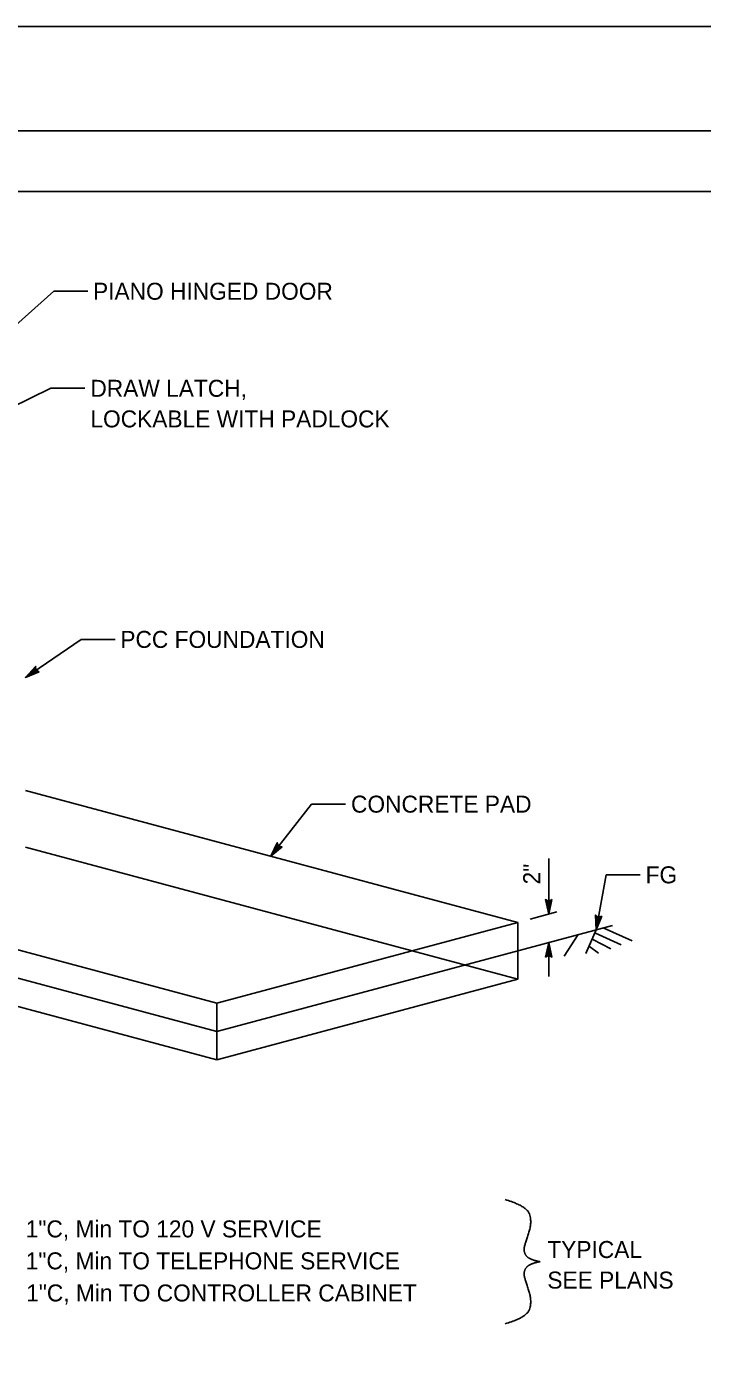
# Model space of a CAD drawing. Extents: x -893 to 867, y -474 to 712.
# Drawn here: x 125 to 403, y 168 to 712 of the extents above; entities that cross this region are included whole.
import ezdxf

# ---------------------------------------------------------------- set-up
doc = ezdxf.new("R2010")
doc.units = 0
for name, color, linetype in [('60 Nongeo Data', 7, 'Continuous'), ('border_PLOTTING-ELEMENTS', 7, 'Continuous'), ('border_rw_22x34_Cut_Lines', 7, 'Continuous'), ('border_SHEET', 7, 'Continuous'), ('es_DETAIL', 7, 'Continuous'), ('es_DETAIL-anno', 7, 'Continuous')]:
    doc.layers.add(name, color=color, linetype=linetype)

# ---------------------------------------------------------------- blocks, each defined once
blk = doc.blocks.new('AHT')
at = {"layer": '60 Nongeo Data'}
blk.add_lwpolyline([(-5.91, 1.32), (0, 0), (-5.91, -1.31), (-5.7, -0.96), (-1.37, 0), (-5.7, 0.97), (-5.49, 0.62), (-2.72, 0), (-5.49, -0.61), (-5.28, -0.26), (-4.08, 0), (-5.28, 0.27), (-5.12, 0), (-5.91, -1.31), (-5.12, 0)], close=True, dxfattribs=at)

msp = doc.modelspace()

# ---------------------------------------------------------------- linework, layer by layer
at = {"layer": 'border_PLOTTING-ELEMENTS'}
for points in [[(-893.46, -474.05), (866.55, -474.05), (866.55, 711.96), (-893.46, 711.96)], [(-863.46, 668.96), (836.55, 668.96), (836.55, -431.05), (-863.46, -431.05)]]:
    msp.add_lwpolyline(points, close=True, dxfattribs=at)
at = {"layer": 'border_rw_22x34_Cut_Lines'}
msp.add_lwpolyline([(-863.46, 668.96), (836.55, 668.96), (836.55, -431.05), (-863.46, -431.05)], close=True, dxfattribs=at)
at = {"layer": 'border_SHEET'}
msp.add_line((-813.46, 643.96), (811.55, 643.96), dxfattribs=at)
at = {"layer": 'es_DETAIL'}
for p, q in [((124.31, 397.08), (327.15, 342.73)), ((124.31, 373.74), (327.15, 319.39)), ((0.35, 363.86), (203.19, 309.51)), ((0.35, 352.2), (203.19, 297.84)), ((0.35, 340.53), (203.19, 286.18)), ((203.19, 309.51), (327.15, 342.73)), ((203.19, 297.84), (366.2, 341.52)), ((327.15, 342.73), (327.15, 319.39)), ((352.1, 337.76), (346.27, 328.81)), ((359.42, 339.7), (355.27, 329.89)), ((359.13, 338.32), (369.78, 333.52)), ((362.39, 340.47), (374.31, 335.11)), ((356.66, 332.76), (360.38, 330.1)), ((358.14, 335.65), (365.56, 331.86)), ((203.19, 286.18), (327.15, 319.39)), ((203.19, 309.51), (203.19, 286.18))]:
    msp.add_line(p, q, dxfattribs=at)
at = {"layer": 'es_DETAIL-anno'}
for p, q in [((91.44, 562.96), (135.98, 602.83)), ((149.98, 602.83), (135.98, 602.83)), ((118.03, 554.72), (134.83, 562.83)), ((148.83, 562.83), (134.83, 562.83)), ((124.31, 443.74), (147.23, 459.37)), ((161.23, 459.37), (147.23, 459.37)), ((225.38, 370), (242.22, 391.49)), ((256.22, 391.49), (242.22, 391.49)), ((339.91, 369.12), (339.91, 346.15)), ((359.42, 339.7), (363.58, 362.36)), ((377.58, 362.36), (363.58, 362.36)), ((332.22, 344.08), (343.3, 347.05)), ((339.91, 320.48), (339.91, 334.48))]:
    msp.add_line(p, q, dxfattribs=at)
for points in [[(322, 228.51), (330.88, 225.91), (333.11, 219.24), (330.51, 211.46), (329.4, 207.02), (331.99, 203.68), (336.44, 202.94)], [(322, 177.37), (330.88, 179.97), (333.11, 186.64), (330.51, 194.42), (329.4, 198.86), (331.99, 202.2), (336.44, 202.94)]]:
    msp.add_open_spline(points, degree=2, dxfattribs=at)

# ---------------------------------------------------------------- block references
at = {"layer": 'es_DETAIL-anno', "xscale": 1.0169319336268203}
for p, yscale, rotation in [((124.31, 443.74), 1.011984021304927, -145.7164079284252), ((225.38, 370), 1.011984021304927, -128.07419011390922), ((339.91, 346.15), 1.0119840213049267, -90), ((359.42, 339.7), 1.0119840213049267, -100.40798290708284), ((339.91, 334.48), 1.0119840213049267, 90)]:
    msp.add_blockref('AHT', p, dxfattribs=dict(at, yscale=yscale, rotation=rotation))

# ---------------------------------------------------------------- texts
at = {"layer": 'es_DETAIL-anno'}
for s, p in [('PIANO HINGED DOOR', (152.17, 599.33)), ('DRAW LATCH,', (151.09, 559.33)), ('LOCKABLE WITH PADLOCK', (151.09, 546.73)), ('PCC FOUNDATION', (163.42, 455.87)), ('CONCRETE PAD', (258.46, 387.99)), ('FG', (379.84, 358.86)), ('1"C, Min TO 120 V SERVICE', (124.45, 212.96)), ('1"C, Min TO TELEPHONE SERVICE', (124.45, 199.79)), ('TYPICAL', (339.35, 204.47)), ('SEE PLANS', (339.35, 191.87)), ('1"C, Min TO CONTROLLER CABINET', (124.63, 186.56))]:
    msp.add_text(s, height=7, dxfattribs=at).set_placement(p)
msp.add_text('2"', height=7, rotation=90, dxfattribs=at).set_placement((336.41, 358.4))

doc.saveas('drawing.dxf')
